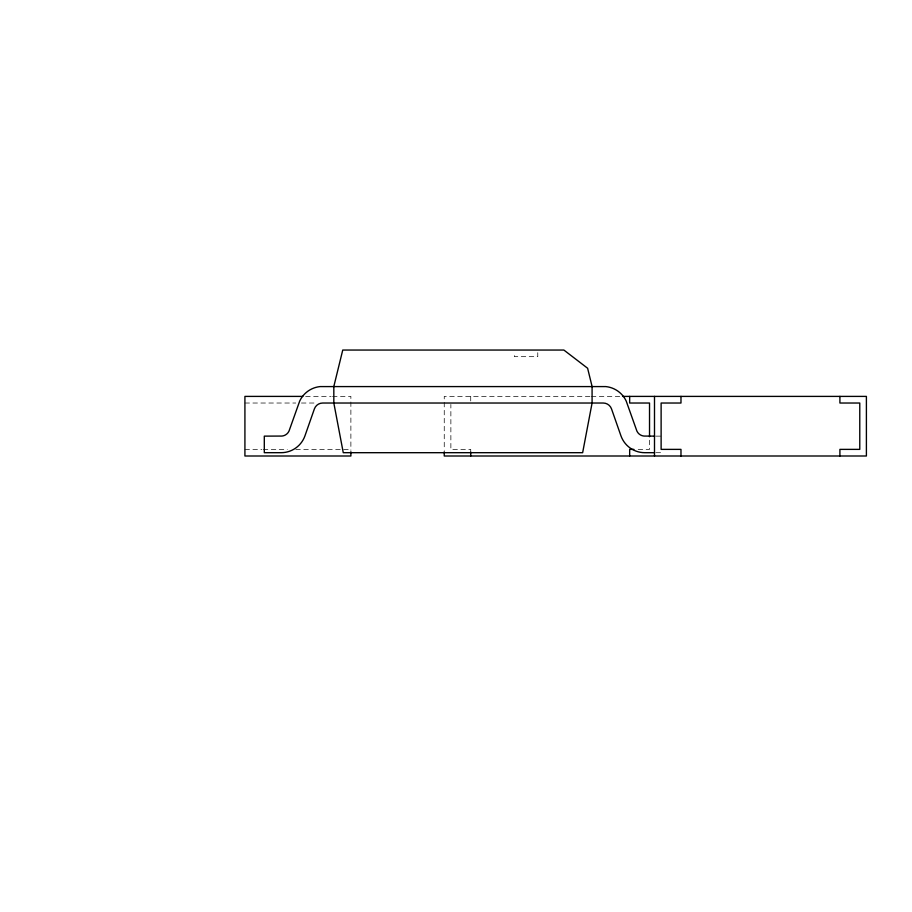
<?xml version="1.0" encoding="UTF-8"?>
<svg xmlns="http://www.w3.org/2000/svg" width="912" height="912" viewBox="0 0 912 912"><rect width="100%" height="100%" fill="white"/><g stroke="black" fill="none" stroke-linecap="round" stroke-linejoin="round"><path stroke-width="0.68" stroke-dasharray="4.56 3.42" d="M305.668 396.401L331.102 396.401M332.515 396.401L350.881 396.401L350.881 450.323M589.927 396.401L444.247 396.401L444.247 450.323M591.352 396.401L619.727 396.401M244.918 403.024L295.784 403.024M301.427 403.024L315.552 403.024M656.15 436.13L661.61 436.13M244.918 449.377L261.869 449.377M263.283 449.377L287.303 449.377M295.784 449.377L350.881 449.377M638.172 449.377L649.526 449.377L649.526 438.136M656.013 452.694L661.61 452.694M537.772 352.693L537.772 356.672L514.334 356.672L514.334 352.693M470.729 396.401L470.729 403.024M470.729 452.021L470.729 449.377L450.87 449.377L450.87 404.426"/><path stroke-width="1.37" d="M302.841 396.401L244.918 396.401L244.918 456L350.881 456L350.881 451.748M622.565 396.401L866.4 396.401L866.4 456L444.247 456L444.247 451.748M654.782 436.13L643.906 436.061A8.721 8.721 0 0 1 636.918 431.137L626.191 401.018A25.376 25.376 0 0 0 605.83 386.585L320.078 386.585A25.376 25.376 0 0 0 299.717 401.018L288.99 431.137A8.721 8.721 0 0 1 282.002 436.061L264.298 436.13L264.298 452.694L281.113 452.694A25.297 25.297 0 0 0 304.95 435.868L314.378 408.918A8.801 8.801 0 0 1 322.688 403.024L603.231 403.024A8.801 8.801 0 0 1 611.53 408.918L620.958 435.868A25.297 25.297 0 0 0 644.795 452.694L654.611 452.694M633.92 449.377L629.668 449.377L629.668 456M839.906 396.401L839.906 403.024L859.777 403.024L859.777 449.377L839.906 449.377L839.906 456M680.979 396.401L680.979 403.024L661.12 403.024L661.12 449.377L680.979 449.377L680.979 456M654.497 396.401L654.497 456M649.526 436.734L649.526 403.024L629.668 403.024L629.668 396.401M470.729 452.021L470.729 456M592.082 403.024L582.643 452.694L343.265 452.694L333.826 403.024L333.826 386.471L342.752 350.048L563.878 350.048L587.613 368.254L592.082 386.471L592.082 403.024"/></g></svg>
